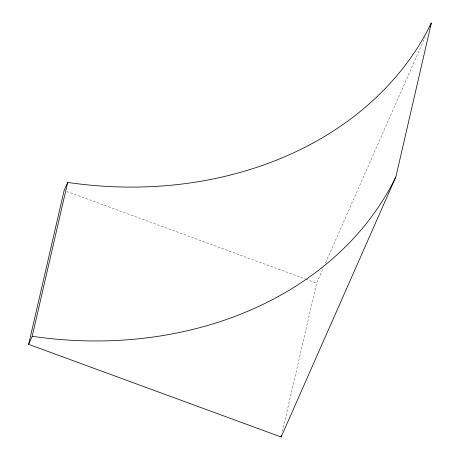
<?xml version="1.0" encoding="UTF-8"?>
<svg xmlns="http://www.w3.org/2000/svg" width="460" height="460" viewBox="0 0 460 460"><rect width="100%" height="100%" fill="white"/><g stroke="black" fill="none" stroke-linecap="round" stroke-linejoin="round"><path stroke-width="0.34" stroke-dasharray="2.3 1.72" d="M282.434 431.405L316.624 283.13L322.995 268.674M325.605 262.763L425.27 36.794M66.821 191.469L305.175 278.927M305.848 279.174L316.624 283.13"/><path stroke-width="0.69" d="M28.646 344.35L64.124 190.48L67.683 182.413A360.232 292.226 13 0 0 431.353 23L395.876 176.87L281.146 437L28.646 344.35L32.206 336.283L67.683 182.413M281.146 437L281.468 435.603M429.904 26.283L431.353 23M395.876 176.87A360.232 292.226 13 0 1 32.206 336.283"/></g></svg>
